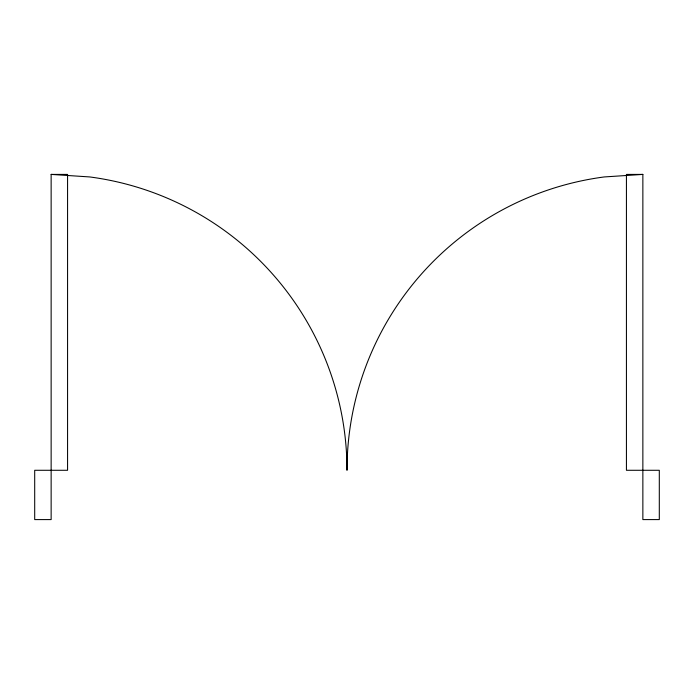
<?xml version="1.0" encoding="UTF-8"?>
<svg xmlns="http://www.w3.org/2000/svg" width="694" height="694" viewBox="0 0 694 694"><rect width="100%" height="100%" fill="white"/><g stroke="black" fill="none" stroke-linecap="round" stroke-linejoin="round"><path stroke-width="1.04" d="M642.861 174.411L626.43 174.411L626.43 470.28L659.3 470.28L659.3 519.589L642.861 519.589L642.861 174.411L604.248 176.944A295.861 295.861 0 0 0 347 470.28A295.861 295.861 0 0 0 89.752 176.944L51.139 174.411L51.139 519.589L34.7 519.589L34.7 470.28L67.57 470.28L67.57 174.411L51.139 174.411"/></g></svg>
